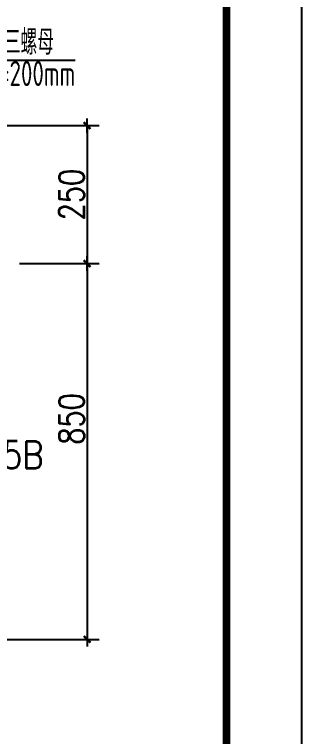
# Model space of a CAD drawing. Extents: x 2072855 to 2883818, y 17306032 to 17674225.
# Drawn here: x 2245516 to 2251251, y 17518121 to 17532546 of the extents above; entities that cross this region are included whole.
import ezdxf

# ---------------------------------------------------------------- set-up
doc = ezdxf.new("R2010")
doc.units = 0
doc.header["$LTSCALE"] = 1000
doc.header["$MEASUREMENT"] = 0
for name, color, linetype in [('3T_WOOD', 21, 'Continuous'), ('PUB_DIM', 161, 'Continuous'), ('PUB_TEXT', 7, 'Continuous'), ('TK', 4, 'Continuous')]:
    doc.layers.add(name, color=color, linetype=linetype)
doc.styles.add('_HZDX', font='txt.shx', dxfattribs={"width": 0.8, "bigfont": 'HZDX.shx'})
doc.styles.add('_HZTXT', font='txt.shx', dxfattribs={"width": 0.8, "bigfont": 'hztxt.shx'})
doc.styles.add('TSSD_REIN', font='tssdeng.shx', dxfattribs={"width": 0.7, "bigfont": 'tssdchn.shx'})

# ---------------------------------------------------------------- blocks, each defined once
blk = doc.blocks.new('_DIMX')
blk.add_line((-150, 0), (150, 0))
at = {"const_width": 50}
blk.add_lwpolyline([(-70, -70), (70, 70)], dxfattribs=at)
blk = doc.blocks.new('GeYuanFrame_54604810', base_point=(18.757, 4.335))
at = {"layer": 'TK'}
blk.add_line((43.757, 414.335), (676.757, 414.335), dxfattribs=at)
blk.add_lwpolyline([(18.757, 424.335), (686.757, 424.335), (686.757, 4.335), (18.757, 4.335), (18.757, 424.335)], dxfattribs=at)
at = {"layer": 'TK', "const_width": 1}
blk.add_lwpolyline([(676.757, 414.335), (43.757, 414.335), (43.757, 14.335), (676.757, 14.335)], close=True, dxfattribs=at)

msp = doc.modelspace()

# ---------------------------------------------------------------- linework, layer by layer
at = {"layer": 'PUB_DIM'}
for p, q in [((2246730.9, 17531625), (2243238.5, 17531625)), ((2244450.1, 17530326.3), (2247207.3, 17530326.3)), ((2246967.3, 17530324.4), (2246967.3, 17527571.6)), ((2245614.3, 17527571.6), (2247207.3, 17527571.6)), ((2245694.7, 17527571.6), (2247207.3, 17527571.6)), ((2246967.3, 17527570.6), (2246967.3, 17520063)), ((2243879.7, 17520062), (2247207.3, 17520062))]:
    msp.add_line(p, q, dxfattribs=at)

# ---------------------------------------------------------------- block references
at = {"layer": '3T_WOOD', "xscale": 150, "yscale": 150, "zscale": 150, "rotation": 270}
msp.add_blockref('GeYuanFrame_54604810', (2188250.7, 17585146.4), dxfattribs=at)
at = {"layer": 'PUB_DIM', "xscale": 0.9600000008940697, "yscale": 0.9600000008940697, "zscale": 0.9600000000000002}
for p, rotation in [((2246967.3, 17530325.3), 90), ((2246967.3, 17527570.6), 90), ((2246967.3, 17527570.6), 270), ((2246967.3, 17520062), 270)]:
    msp.add_blockref('_DIMX', p, dxfattribs=dict(at, rotation=rotation))

# ---------------------------------------------------------------- texts
at = {"layer": 'PUB_DIM', "color": 7, "char_height": 500, "attachment_point": 5, "rotation": 90, "style": '_HZTXT'}
for s, insert in [('\\A1;250', (2246658.7, 17528948.9)), ('\\A1;850', (2246658.7, 17524467.5))]:
    msp.add_mtext(s, dxfattribs=dict(at, insert=insert))
at = {"layer": 'PUB_TEXT', "style": 'TSSD_REIN', "width": 0.7}
for s, p in [('地脚锚栓,配三螺母', (2243530.5, 17531742.7)), ('螺纹长度:L=200mm', (2243512.3, 17531116.4))]:
    msp.add_text(s, height=500, dxfattribs=at).set_placement(p)
at = {"layer": 'PUB_TEXT', "color": 0, "style": '_HZDX', "width": 0.85}
msp.add_text('Q235B', height=550, dxfattribs=at).set_placement((2244030.3, 17523472.8))

doc.saveas('drawing.dxf')
